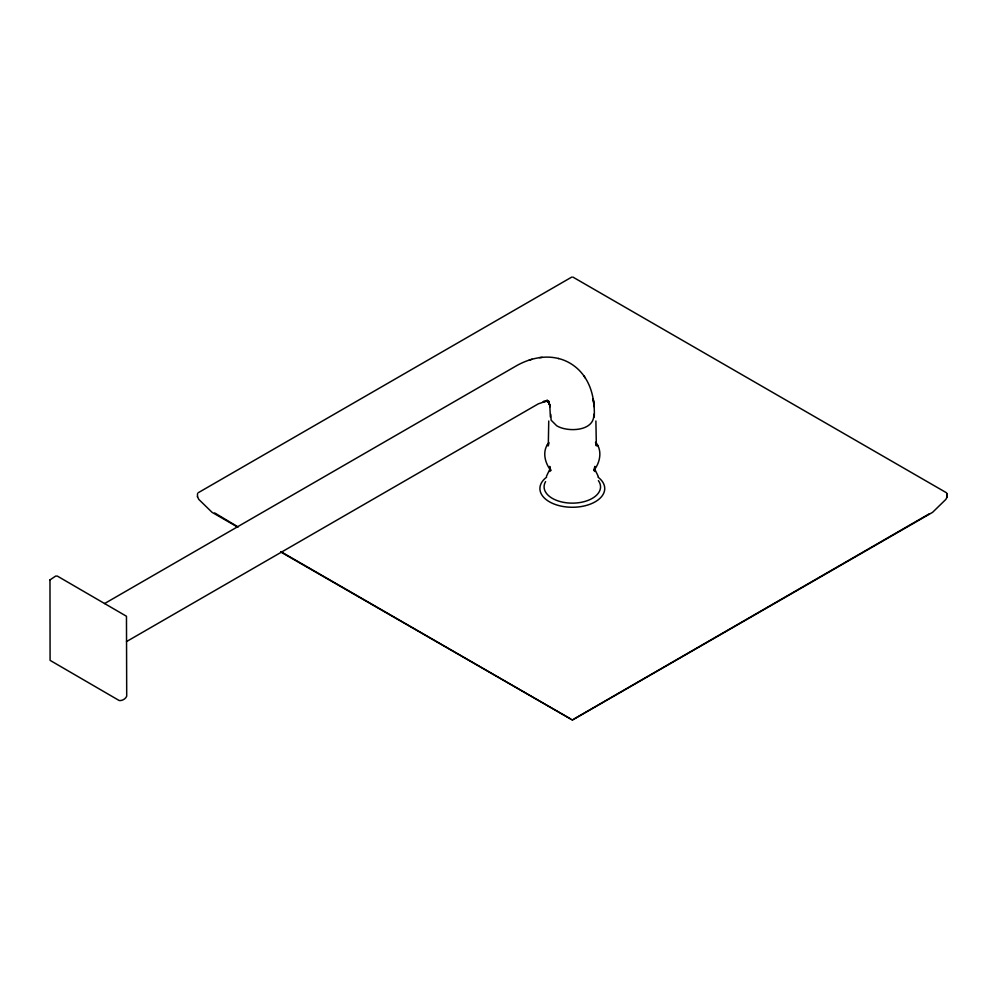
<?xml version="1.0" encoding="UTF-8"?>
<svg xmlns="http://www.w3.org/2000/svg" width="997" height="997" viewBox="0 0 997 997"><rect width="100%" height="100%" fill="white"/><g stroke="black" fill="none" stroke-linecap="round" stroke-linejoin="round"><path stroke-width="1.5" d="M237.635 527.089L212.062 512.333L198.802 499.41L197.493 496.705M280.693 551.952L572.452 720.046L932.581 512.333L945.841 499.41L947.15 496.955L947.15 494.051M947.15 493.802L947.15 496.955M593.788 414.278C594.711 431.04 569.1 432.299 557.846 426.404A34.097 19.641 0.1 0 1 556.638 425.707L551.117 420.161L550.793 414.403M549.796 470.634L549.746 471.494L549.746 466.372L549.796 467.219M548.749 420.996L548.288 445.883L548.749 443.179M546.418 476.342L549.596 469.761M547.216 445.011C542.306 452.937 545.371 463.755 550.942 470.559L549.945 468.067M546.593 445.971L548.824 442.568M198.054 492.83L571.755 277.079M104.573 603.559L516.92 365.5C529.469 358.534 544.561 354.895 558.706 358.571M126.482 641.594L538.28 403.86L547.191 400.856L543.178 401.592L548.475 401.218L546.194 400.694M574.085 718.899L929.528 513.679M532.099 359.232L529.208 360.091M572.739 719.672L571.904 719.672M539.614 357.636L542.194 357.35M558.357 358.471C569.461 361.126 579.307 368.367 585.326 378.05M547.789 401.056L548.936 401.442L546.855 400.532L549.023 402.8L547.104 400.096L549.696 404.857L548.5 401.592L550.082 406.726L549.26 403.498L549.434 404.134M572.889 277.079L946.589 492.83M238.009 526.902L214.704 512.957M281.092 551.777L570.558 718.899M583.893 375.894C592.405 387.708 594.848 402.776 594.262 417.045M595.82 442.568C602.649 450.557 600.032 463.057 593.701 470.559L594.897 466.372L594.897 471.494L594.698 469.786M597.427 445.011L598.05 445.971M595.047 469.761L598.225 476.342M595.533 442.294L596.356 445.883L595.894 420.996M549.796 405.58L550.381 417.045M593.838 403.424L593.165 398.75L594.1 406.651M197.493 493.802L197.493 496.955M598.026 477.164A32.403 18.706 0 0 1 594.212 502.351A32.403 18.706 0 0 1 550.431 502.351A32.403 18.706 0 0 1 546.618 477.164M598.387 480.616A28.215 16.288 0 0 1 573.25 503.136A28.215 16.288 0 0 1 545.596 481.613M49.975 579.918L50.087 660.363L119.166 700.517C121.921 701.065 125.809 698.822 126.706 696.168L126.469 616.258L57.39 576.104L55.62 576.104L49.975 579.918"/></g></svg>
